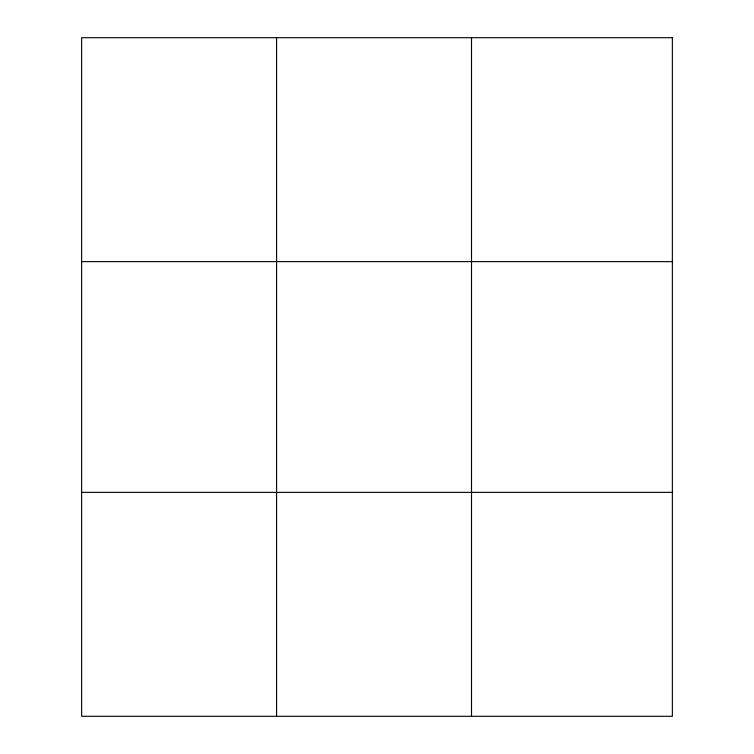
<?xml version="1.0" encoding="UTF-8"?>
<svg xmlns="http://www.w3.org/2000/svg" width="754" height="754" viewBox="0 0 754 754"><rect width="100%" height="100%" fill="white"/><g stroke="black" fill="none" stroke-linecap="round" stroke-linejoin="round"><path stroke-width="1.13" d="M276.577 37.7L276.577 716.3M471.514 37.7L471.514 716.3M81.639 261.638L672.361 261.638M81.639 492.362L672.361 492.362M672.361 37.7L672.361 716.3L81.639 716.3L81.639 37.7L672.361 37.7"/></g></svg>
